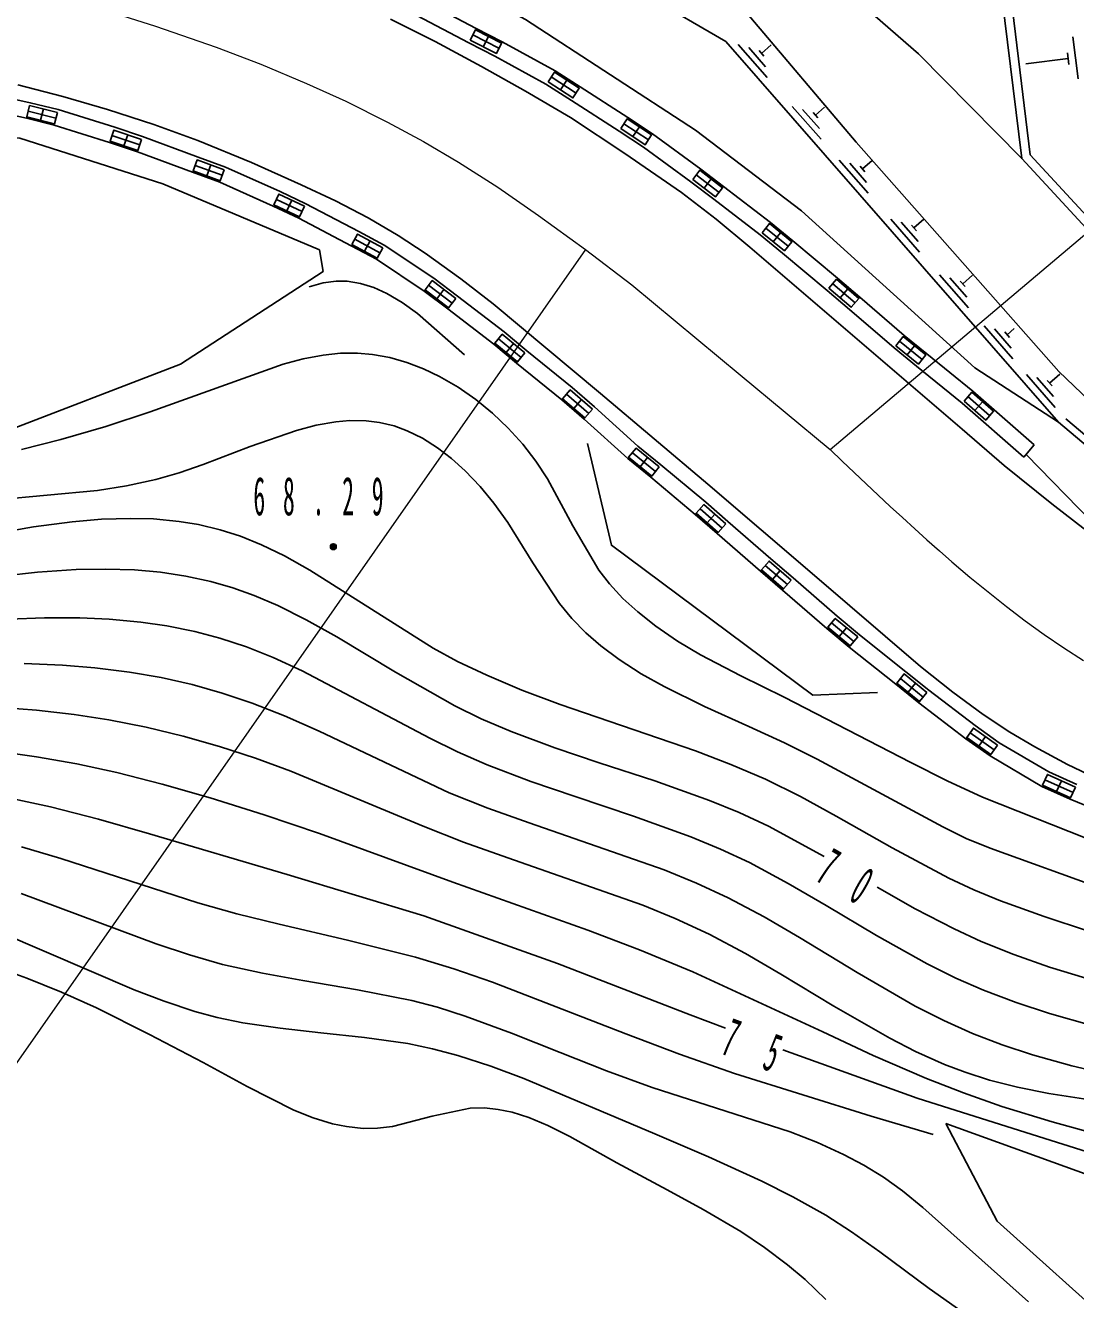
# Model space of a CAD drawing. Units: millimetres, scale not verified. Extents: x 40000 to 680000, y 20000 to 380000.
# Drawn here: x 284732 to 320712, y 263294 to 306948 of the extents above; entities that cross this region are included whole.
import ezdxf

# ---------------------------------------------------------------- set-up
doc = ezdxf.new("R2010")
doc.units = ezdxf.units.MM
doc.header["$LTSCALE"] = 1000
doc.linetypes.add('CHAIN', pattern=[18.5, 12, -1.5, 3.5, -1.5])
for name, color, linetype, lineweight in [('M-BGD', 7, 'Continuous', 25), ('M-BMK', 2, 'CHAIN', 13), ('M-STR-HTXT', 7, 'Continuous', 13)]:
    doc.layers.add(name, color=color, linetype=linetype, lineweight=lineweight)
doc.styles.add('ＭＳ ゴシック', font='')
doc.styles.get('ＭＳ ゴシック').set_extended_font_data('MS Gothic')

msp = doc.modelspace()

# ---------------------------------------------------------------- linework, layer by layer
at = {"layer": 'M-BGD'}
for p, q in [((299157, 311967), (308728, 306405)), ((300065, 306625), (300957, 306168)), ((300602, 306575), (300419, 306219)), ((320623, 306563), (320800, 305124)), ((308728, 306405), (320127, 293356)), ((310143, 305165), (309156, 306295)), ((310088, 305532), (309512, 306191)), ((310033, 305899), (309868, 306088)), ((309951, 305993), (310284, 306284)), ((320463, 305813), (319014, 305636)), ((320439, 306012), (320488, 305615)), ((302750, 305185), (303599, 304633)), ((303283, 305076), (303065, 304741)), ((285775, 303774), (284823, 304012)), ((285251, 303699), (285347, 304087)), ((311992, 303048), (311006, 304178)), ((311937, 303415), (311362, 304074)), ((311882, 303782), (311718, 303970)), ((311800, 303876), (312108, 304145)), ((305238, 303580), (306078, 303032)), ((305767, 303474), (305548, 303139)), ((288647, 302857), (287693, 303178)), ((288106, 302828), (288234, 303207)), ((291475, 301819), (290545, 302155)), ((290942, 301799), (291078, 302175)), ((313605, 301203), (312618, 302332)), ((313550, 301569), (312974, 302228)), ((313495, 301936), (313330, 302125)), ((313412, 302031), (313743, 302320)), ((307716, 301831), (308497, 301230)), ((308229, 301689), (307985, 301372)), ((294210, 300571), (293328, 300988)), ((293683, 300599), (293854, 300960)), ((310099, 300004), (310864, 299382)), ((315370, 299182), (314383, 300312)), ((315315, 299549), (314739, 300208)), ((315260, 299916), (315095, 300104)), ((315177, 300010), (315517, 300307)), ((296879, 299155), (296014, 299622)), ((296351, 299212), (296541, 299564)), ((310608, 299848), (310355, 299538)), ((290047, 295342), (294937, 298521)), ((317039, 297271), (316052, 298401)), ((316984, 297638), (316408, 298297)), ((316929, 298005), (316764, 298193)), ((316847, 298099), (317184, 298394)), ((299353, 297437), (298547, 298048)), ((298829, 297583), (299071, 297902)), ((312393, 298099), (313158, 297447)), ((312905, 297925), (312646, 297621)), ((318564, 295525), (317577, 296655)), ((318509, 295892), (317933, 296551)), ((318454, 296259), (318290, 296447)), ((318372, 296353), (318609, 296560)), ((301720, 295574), (300941, 296217)), ((301203, 295741), (301458, 296050)), ((314682, 296132), (315454, 295505)), ((294246, 295529), (294934, 295657)), ((294934, 295657), (295524, 295717)), ((295524, 295717), (296112, 295720)), ((296112, 295720), (296628, 295675)), ((296628, 295675), (297215, 295567)), ((297215, 295567), (297795, 295403)), ((315194, 295973), (314942, 295663)), ((290047, 295342), (281850, 292191)), ((289008, 293712), (293560, 295349)), ((293560, 295349), (294246, 295529)), ((297795, 295403), (298366, 295186)), ((298366, 295186), (298924, 294921)), ((317256, 295214), (320127, 293356)), ((298924, 294921), (299555, 294555)), ((320016, 293863), (319030, 294992)), ((319961, 294230), (319386, 294889)), ((319906, 294597), (319742, 294785)), ((319824, 294691), (320179, 295001)), ((299555, 294555), (300160, 294133)), ((304033, 293651), (303269, 294312)), ((300160, 294133), (300734, 293663)), ((303520, 293830), (303782, 294133)), ((317025, 294230), (317769, 293580)), ((317529, 294056), (317266, 293754)), ((287485, 293212), (289008, 293712)), ((294696, 293249), (295370, 293369)), ((295370, 293369), (295844, 293411)), ((295844, 293411), (296405, 293406)), ((296405, 293406), (296865, 293350)), ((300734, 293663), (301272, 293150)), ((321532, 292501), (320384, 293466)), ((285947, 292761), (287485, 293212)), ((292428, 292520), (294014, 293070)), ((294014, 293070), (294696, 293249)), ((296865, 293350), (297362, 293229)), ((297362, 293229), (297811, 293064)), ((297811, 293064), (298337, 292804)), ((301272, 293150), (301770, 292599)), ((284590, 292416), (285947, 292761)), ((290825, 291905), (292428, 292520)), ((298337, 292804), (298846, 292482)), ((301770, 292599), (302223, 292018)), ((318939, 292162), (319300, 292576)), ((298846, 292482), (299335, 292107)), ((299335, 292107), (299802, 291688)), ((306318, 291665), (305526, 292308)), ((305796, 291831), (306048, 292142)), ((289196, 291396), (290000, 291619)), ((290000, 291619), (290825, 291905)), ((299802, 291688), (300312, 291154)), ((302223, 292018), (302623, 291416)), ((287205, 291017), (288198, 291178)), ((288198, 291178), (289196, 291396)), ((302623, 291416), (303487, 289809)), ((282372, 290566), (287205, 291017)), ((300312, 291154), (300782, 290585)), ((300782, 290585), (301261, 289913)), ((308599, 289727), (307845, 290384)), ((285009, 289766), (286334, 289946)), ((286334, 289946), (287342, 290032)), ((287342, 290032), (288338, 290061)), ((288338, 290061), (289123, 290039)), ((289123, 290039), (289994, 289957)), ((289994, 289957), (290659, 289847)), ((301261, 289913), (302111, 288534)), ((308091, 289905), (308353, 290206)), ((283777, 289549), (285009, 289766)), ((290659, 289847), (291407, 289669)), ((291407, 289669), (292100, 289448)), ((292100, 289448), (292818, 289158)), ((303487, 289809), (304380, 288286)), ((292818, 289158), (293611, 288773)), ((293611, 288773), (294479, 288287)), ((294479, 288287), (298703, 285609)), ((302111, 288534), (303031, 287141)), ((304380, 288286), (304741, 287821)), ((310837, 287791), (310081, 288445)), ((310328, 287967), (310590, 288270)), ((304741, 287821), (305205, 287318)), ((305205, 287318), (305710, 286853)), ((303031, 287141), (303454, 286627)), ((305710, 286853), (306332, 286363)), ((284157, 286605), (285380, 286656)), ((285380, 286656), (286594, 286655)), ((286594, 286655), (287597, 286610)), ((287597, 286610), (288689, 286507)), ((288689, 286507), (289570, 286378)), ((289570, 286378), (290537, 286182)), ((303454, 286627), (303930, 286139)), ((313121, 285841), (312353, 286480)), ((290537, 286182), (291393, 285956)), ((291393, 285956), (292306, 285657)), ((303930, 286139), (304445, 285690)), ((306332, 286363), (307079, 285855)), ((312609, 286007), (312865, 286314)), ((292306, 285657), (293222, 285293)), ((298703, 285609), (299539, 285159)), ((304445, 285690), (305075, 285220)), ((307079, 285855), (307866, 285386)), ((284690, 285085), (286002, 285034)), ((293222, 285293), (294216, 284838)), ((299539, 285159), (300540, 284683)), ((305075, 285220), (305829, 284737)), ((307866, 285386), (309238, 284666)), ((286002, 285034), (287104, 284943)), ((287104, 284943), (288296, 284792)), ((288296, 284792), (289376, 284603)), ((294216, 284838), (298583, 282524)), ((300540, 284683), (301743, 284177)), ((305829, 284737), (306622, 284294)), ((309238, 284666), (310734, 283939)), ((289376, 284603), (290443, 284362)), ((290443, 284362), (291470, 284074)), ((306622, 284294), (308003, 283616)), ((315495, 283938), (314711, 284573)), ((314977, 284100), (315229, 284411)), ((291470, 284074), (292503, 283729)), ((301743, 284177), (303057, 283683)), ((310734, 283939), (315070, 281693)), ((283900, 283580), (285105, 283491)), ((285105, 283491), (286402, 283341)), ((286402, 283341), (287592, 283155)), ((292503, 283729), (293612, 283292)), ((303057, 283683), (307691, 282089)), ((308003, 283616), (309515, 282934)), ((287592, 283155), (288870, 282903)), ((288870, 282903), (290135, 282598)), ((293612, 283292), (294800, 282767)), ((309515, 282934), (310736, 282374)), ((290135, 282598), (291385, 282241)), ((294800, 282767), (299254, 280661)), ((298583, 282524), (299535, 282056)), ((317925, 282127), (317099, 282713)), ((317396, 282257), (317627, 282583)), ((283815, 282070), (285105, 281894)), ((291385, 282241), (292610, 281842)), ((299535, 282056), (300552, 281618)), ((307691, 282089), (308900, 281628)), ((310736, 282374), (311855, 281804)), ((285105, 281894), (286487, 281647)), ((286487, 281647), (287860, 281348)), ((292610, 281842), (293827, 281393)), ((300552, 281618), (302053, 281047)), ((308900, 281628), (310090, 281120)), ((311855, 281804), (316164, 279485)), ((315070, 281693), (316309, 281065)), ((287860, 281348), (289419, 280951)), ((293827, 281393), (298359, 279509)), ((289419, 280951), (291061, 280480)), ((302053, 281047), (303571, 280526)), ((310090, 281120), (311284, 280525)), ((316309, 281065), (317528, 280502)), ((320628, 280666), (319664, 281104)), ((320063, 280703), (320229, 281067)), ((291061, 280480), (292910, 279907)), ((299254, 280661), (300572, 280134)), ((303571, 280526), (305565, 279860)), ((311284, 280525), (312514, 279854)), ((317528, 280502), (322075, 278705)), ((292910, 279907), (294804, 279265)), ((300572, 280134), (301989, 279624)), ((305565, 279860), (307535, 279147)), ((312514, 279854), (314432, 278769)), ((298359, 279509), (299744, 278964)), ((301989, 279624), (306619, 278013)), ((316164, 279485), (316968, 279095)), ((294804, 279265), (299380, 277600)), ((299744, 278964), (301256, 278427)), ((307535, 279147), (308547, 278730)), ((316968, 279095), (317790, 278755)), ((284599, 278804), (285943, 278409)), ((308547, 278730), (309544, 278263)), ((314432, 278769), (316372, 277733)), ((317790, 278755), (322389, 277089)), ((285943, 278409), (290638, 276882)), ((301256, 278427), (305882, 276806)), ((309544, 278263), (310864, 277551)), ((306619, 278013), (307725, 277561)), ((316372, 277733), (317222, 277331)), ((299380, 277600), (303996, 275946)), ((307725, 277561), (308807, 277062)), ((310864, 277551), (312163, 276794)), ((317222, 277331), (318141, 276955)), ((284583, 277205), (289207, 275483)), ((290638, 276882), (291969, 276506)), ((305882, 276806), (306991, 276352)), ((308807, 277062), (310041, 276403)), ((312163, 276794), (313887, 275768)), ((318141, 276955), (319637, 276413)), ((291969, 276506), (293430, 276150)), ((306991, 276352), (308159, 275816)), ((310041, 276403), (311253, 275697)), ((319637, 276413), (321159, 275918)), ((293430, 276150), (295770, 275609)), ((303996, 275946), (305771, 275274)), ((283911, 275860), (288453, 273910)), ((289207, 275483), (290353, 275100)), ((295770, 275609), (298091, 275019)), ((308159, 275816), (309398, 275151)), ((311253, 275697), (313228, 274500)), ((313887, 275768), (315633, 274792)), ((290353, 275100), (291487, 274773)), ((305771, 275274), (307600, 274525)), ((309398, 275151), (310618, 274439)), ((283759, 274671), (284777, 274308)), ((291487, 274773), (292856, 274473)), ((298091, 275019), (299410, 274620)), ((299410, 274620), (300731, 274166)), ((315633, 274792), (316615, 274304)), ((284777, 274308), (285971, 273822)), ((292856, 274473), (294236, 274224)), ((294236, 274224), (296112, 273906)), ((300731, 274166), (305305, 272394)), ((307600, 274525), (312050, 272461)), ((310618, 274439), (312432, 273343)), ((313228, 274500), (315222, 273350)), ((316615, 274304), (317561, 273891)), ((285971, 273822), (287160, 273284)), ((288453, 273910), (289486, 273513)), ((296112, 273906), (297972, 273537)), ((317561, 273891), (318681, 273469)), ((287160, 273284), (288985, 272379)), ((289486, 273513), (290532, 273167)), ((297972, 273537), (298852, 273308)), ((298852, 273308), (299798, 273007)), ((312432, 273343), (314346, 272248)), ((315222, 273350), (316198, 272849)), ((318681, 273469), (319822, 273096)), ((290532, 273167), (291302, 272957)), ((291302, 272957), (292174, 272778)), ((299798, 273007), (301386, 272426)), ((316198, 272849), (317178, 272404)), ((319822, 273096), (321269, 272687)), ((292174, 272778), (293459, 272588)), ((293459, 272588), (294855, 272435)), ((294855, 272435), (296351, 272276)), ((301386, 272426), (303058, 271757)), ((312050, 272461), (313774, 271658)), ((288985, 272379), (290819, 271413)), ((296351, 272276), (297836, 272064)), ((297836, 272064), (298681, 271888)), ((305305, 272394), (307140, 271701)), ((314346, 272248), (315231, 271797)), ((317178, 272404), (318198, 272017)), ((318198, 272017), (319239, 271679)), ((298681, 271888), (299544, 271656)), ((299544, 271656), (300682, 271289)), ((303058, 271757), (304646, 271125)), ((307140, 271701), (309029, 271043)), ((313774, 271658), (315607, 270864)), ((315231, 271797), (316223, 271351)), ((319239, 271679), (320587, 271304)), ((290819, 271413), (292329, 270588)), ((300682, 271289), (301807, 270871)), ((304646, 271125), (306211, 270556)), ((316223, 271351), (316925, 271079)), ((320587, 271304), (322053, 270952)), ((301807, 270871), (306292, 268972)), ((309029, 271043), (313705, 269577)), ((315607, 270864), (316871, 270371)), ((316925, 271079), (317769, 270813)), ((317769, 270813), (318725, 270569)), ((292329, 270588), (293923, 269784)), ((306211, 270556), (310938, 269043)), ((316871, 270371), (318190, 269913)), ((318725, 270569), (319795, 270353)), ((319795, 270353), (321278, 270125)), ((298670, 269580), (299973, 269855)), ((299973, 269855), (300455, 269861)), ((300455, 269861), (300934, 269810)), ((300934, 269810), (301410, 269709)), ((318190, 269913), (319910, 269384)), ((293923, 269784), (294585, 269521)), ((294585, 269521), (295251, 269318)), ((297303, 269226), (298670, 269580)), ((301410, 269709), (301978, 269529)), ((301978, 269529), (302635, 269256)), ((313705, 269577), (315830, 268949)), ((319910, 269384), (321646, 268903)), ((295251, 269318), (295730, 269219)), ((295730, 269219), (296308, 269158)), ((296308, 269158), (296791, 269163)), ((296791, 269163), (297303, 269226)), ((302635, 269256), (303379, 268882)), ((306292, 268972), (308141, 268184)), ((310938, 269043), (311867, 268678)), ((322511, 267067), (316264, 269328)), ((303379, 268882), (304989, 267973)), ((311867, 268678), (312767, 268267)), ((308141, 268184), (309961, 267351)), ((312767, 268267), (313463, 267896)), ((304989, 267973), (306717, 267057)), ((313463, 267896), (314133, 267483)), ((309961, 267351), (311029, 266812)), ((314133, 267483), (314786, 267015)), ((306717, 267057), (307958, 266381)), ((311029, 266812), (312160, 266181)), ((314786, 267015), (315482, 266451)), ((307958, 266381), (309239, 265620)), ((315482, 266451), (319100, 263218)), ((312160, 266181), (313038, 265618)), ((309239, 265620), (310057, 265074)), ((313038, 265618), (314012, 264927)), ((310057, 265074), (310842, 264486)), ((314012, 264927), (315696, 263673)), ((310842, 264486), (311444, 263976)), ((311444, 263976), (312159, 263292)), ((315696, 263673), (317361, 262497))]:
    msp.add_line(p, q, dxfattribs=at)
for points in [[(298841, 319550), (311048, 309712), (315333, 305982), (318867, 302387)], [(298841, 319550), (311048, 309712), (315333, 305982), (318867, 302387)], [(317256, 295214), (311320, 300592), (307690, 303357), (301861, 307152), (296566, 310040), (292658, 311262), (286665, 313620), (279873, 314667), (274759, 314906), (255713, 313262)], [(317256, 295214), (311320, 300592), (307690, 303357), (301861, 307152), (296566, 310040), (292658, 311262), (286665, 313620), (279873, 314667), (274759, 314906), (255713, 313262)], [(320136, 295096), (313191, 302950), (309459, 307357), (304867, 312359)], [(320136, 295096), (313191, 302950), (309459, 307357), (304867, 312359)], [(332668, 287454), (318867, 302387), (317998, 309537)], [(332888, 287658), (319154, 302520), (318296, 309573)], [(298393, 307783), (300179, 306848), (301071, 306391), (302885, 305396), (303735, 304842), (305374, 303790), (306216, 303240), (307869, 302029), (308649, 301428), (310257, 300198), (311022, 299575), (312555, 298289), (313321, 297637), (314840, 296326), (315612, 295699), (317189, 294418), (319300, 292576)], [(297237, 307170), (298772, 306395), (300355, 305539), (301870, 304703), (303407, 303793), (305273, 302566), (307215, 301226), (308401, 300308), (309556, 299350), (313150, 296272), (316828, 293112), (318271, 291877), (319902, 290553), (321065, 289659)], [(318939, 292162), (316829, 294003), (315265, 295272), (314492, 295900), (312964, 297218), (312199, 297870), (310675, 299149), (309911, 299771), (308314, 300992), (307535, 301592), (305911, 302782), (305074, 303329), (303436, 304380), (302562, 304934), (300820, 305901), (299927, 306359), (298146, 307292)], [(282891, 304741), (284895, 304303), (285851, 304064), (287789, 303462), (288744, 303140), (290647, 302437), (291580, 302099), (293456, 301259), (294340, 300841), (296157, 299886), (297025, 299417), (298726, 298289), (299534, 297676), (301132, 296448), (301911, 295806), (303465, 294539), (304231, 293877), (305717, 292539), (306508, 291897), (308042, 290610), (308796, 289953), (310277, 288672), (311033, 288018), (312544, 286711), (313312, 286073), (314900, 284806), (315683, 284172), (317273, 282957), (318095, 282374), (319793, 281375), (320751, 280940)], [(321611, 281065), (320440, 281631), (319319, 282231), (318457, 282739), (317550, 283339), (316502, 284108), (315405, 284981), (311767, 288097), (308116, 291229), (304439, 294333), (300758, 297411), (299647, 298270), (298426, 299146), (297505, 299749), (296474, 300360), (295351, 300941), (294173, 301494), (292471, 302253), (290634, 303012), (289128, 303554), (287543, 304069), (286007, 304519), (284475, 304915)], [(294937, 298521), (294801, 299258), (289436, 301521), (284539, 303084), (277520, 303900), (269651, 304290)], [(322349, 279695), (320525, 280438), (319558, 280878), (317782, 281922), (316954, 282509), (315338, 283743), (314554, 284379), (312961, 285649), (312192, 286289), (310673, 287602), (309917, 288256), (308435, 289539), (307681, 290195), (306160, 291471), (305368, 292115), (303870, 293462), (303106, 294122), (301561, 295381), (300783, 296024), (299202, 297238), (298397, 297848), (296758, 298936), (295896, 299401), (294103, 300345), (293222, 300761), (291388, 301584), (290459, 301920), (288567, 302620), (287614, 302941), (285713, 303532), (284763, 303769), (282798, 304199)], [(294447, 297999), (294934, 298127), (295379, 298190), (295755, 298186), (296217, 298112), (296670, 297970), (297115, 297767), (297641, 297455), (298160, 297083), (299775, 295668)], [(329232, 287971), (324596, 290831), (320136, 295096)], [(320127, 293356), (324051, 290054), (329232, 287971)], [(303988, 292627), (304808, 289139), (311706, 284007), (313931, 284096)], [(303988, 292627), (304808, 289139), (311706, 284007), (313931, 284096)], [(331081, 285448), (327199, 286789), (323810, 288656), (321272, 289937), (319017, 292252)], [(283918, 288083), (285147, 288217), (286469, 288305), (287476, 288324), (288471, 288291), (289355, 288213), (290226, 288084), (291082, 287898), (291835, 287681), (292568, 287419), (293378, 287070), (294354, 286583), (295406, 285996), (297409, 284793), (299441, 283635), (300351, 283195), (301369, 282762), (302873, 282200), (304393, 281687), (306294, 281062), (308173, 280392), (309186, 279980), (310193, 279511), (312097, 278478)], [(284315, 280451), (285584, 280175), (287236, 279749), (288978, 279247), (293697, 277862), (298383, 276444), (302963, 274802), (307508, 273054), (308716, 272589)], [(313911, 277425), (315218, 276685), (316548, 275994), (317482, 275565), (318593, 275117), (319820, 274684), (321065, 274300), (322519, 273907), (324076, 273542), (328887, 272656), (333670, 271674), (334851, 271445), (336134, 271251), (337026, 271165), (338011, 271124), (338919, 271135), (339826, 271198), (340628, 271299)], [(310679, 271848), (315290, 270191), (319876, 268742), (324526, 267284), (329206, 265753), (330839, 265269), (332482, 264838), (333747, 264553), (335119, 264301), (336239, 264143), (337533, 264019), (338733, 263956), (340038, 263941), (341345, 263981), (342649, 264073), (343950, 264214)], [(316264, 269328), (318028, 265980), (326320, 258533), (333157, 256639), (337896, 258119), (345703, 261775)]]:
    msp.add_lwpolyline(points, dxfattribs=at)
for points in [[(299973, 306447), (300866, 305990), (301048, 306346), (300156, 306803)], [(302641, 305017), (303489, 304465), (303708, 304800), (302859, 305353)], [(285824, 303968), (284871, 304206), (284774, 303818), (285727, 303580)], [(305128, 303413), (305968, 302864), (306187, 303199), (305347, 303748)], [(288711, 303046), (287757, 303367), (287629, 302988), (288583, 302667)], [(291543, 302007), (290613, 302343), (290477, 301967), (291407, 301631)], [(307594, 301673), (308375, 301072), (308619, 301389), (307838, 301990)], [(294295, 300752), (293413, 301169), (293242, 300807), (294125, 300390)], [(309973, 299849), (310738, 299227), (310990, 299537), (310225, 300159)], [(296974, 299331), (296109, 299798), (295919, 299446), (296784, 298979)], [(299473, 297597), (298668, 298207), (298426, 297889), (299232, 297278)], [(312263, 297947), (313029, 297295), (313288, 297599), (312523, 298251)], [(301847, 295728), (301068, 296371), (300814, 296063), (301593, 295420)], [(314556, 295977), (315328, 295349), (315580, 295660), (314808, 296287)], [(304164, 293802), (303400, 294463), (303138, 294161), (303902, 293500)], [(316893, 294079), (317638, 293430), (317901, 293731), (317156, 294381)], [(306444, 291821), (305652, 292463), (305400, 292153), (306192, 291510)], [(308730, 289878), (307976, 290535), (307713, 290233), (308468, 289576)], [(310968, 287943), (310211, 288597), (309950, 288294), (310706, 287640)], [(313249, 285995), (312480, 286634), (312225, 286327), (312993, 285687)], [(315621, 284093), (314837, 284729), (314585, 284418), (315369, 283782)], [(318040, 282290), (317215, 282876), (316983, 282550), (317809, 281964)], [(320711, 280848), (319747, 281286), (319581, 280922), (320545, 280484)]]:
    msp.add_lwpolyline(points, close=True, dxfattribs=at)
for radius in [100, 60, 20]:
    msp.add_circle((295280, 289089), radius, dxfattribs=at)
at = {"layer": 'M-BMK'}
for points in [[(277200, 309275), (278899, 309194), (280194, 309080), (281496, 308913), (282778, 308693), (284076, 308418), (285625, 308019), (287161, 307569), (289187, 306923), (291266, 306203), (292793, 305619), (294362, 304962), (295704, 304352), (297138, 303640), (298370, 302975), (299567, 302269), (300913, 301404), (302314, 300440), (303919, 299274), (305506, 298057), (309216, 294979), (312308, 292416)], [(312308, 292416), (312718, 292025), (313128, 291635), (313540, 291245), (313952, 290856), (314366, 290469), (314782, 290084), (315201, 289702), (315622, 289322), (316047, 288945), (316476, 288571), (317090, 288050), (317713, 287538), (318346, 287038), (318988, 286551), (319642, 286081), (320307, 285628), (320984, 285195)]]:
    msp.add_lwpolyline(points, dxfattribs=at)
at = {"layer": 'M-STR-HTXT'}
for p, q in [((312308, 292416), (339291, 315214)), ((303919, 299274), (282213, 268247))]:
    msp.add_line(p, q, dxfattribs=at)

# ---------------------------------------------------------------- texts
at = {"layer": 'M-BGD', "insert": (292541, 290143), "char_height": 1320, "attachment_point": 7, "style": 'ＭＳ ゴシック'}
msp.add_mtext('\\T2.51;\\W0.45;68.29', dxfattribs=at)
at = {"layer": 'M-BGD', "char_height": 1320, "attachment_point": 7, "style": 'ＭＳ ゴシック'}
for s, insert, rotation in [('\\T3.27;\\W0.45;70', (311738, 277655), 330), ('\\T3.75;\\W0.45;75', (308497, 271714), 340)]:
    msp.add_mtext(s, dxfattribs=dict(at, insert=insert, rotation=rotation))

doc.saveas('drawing.dxf')
